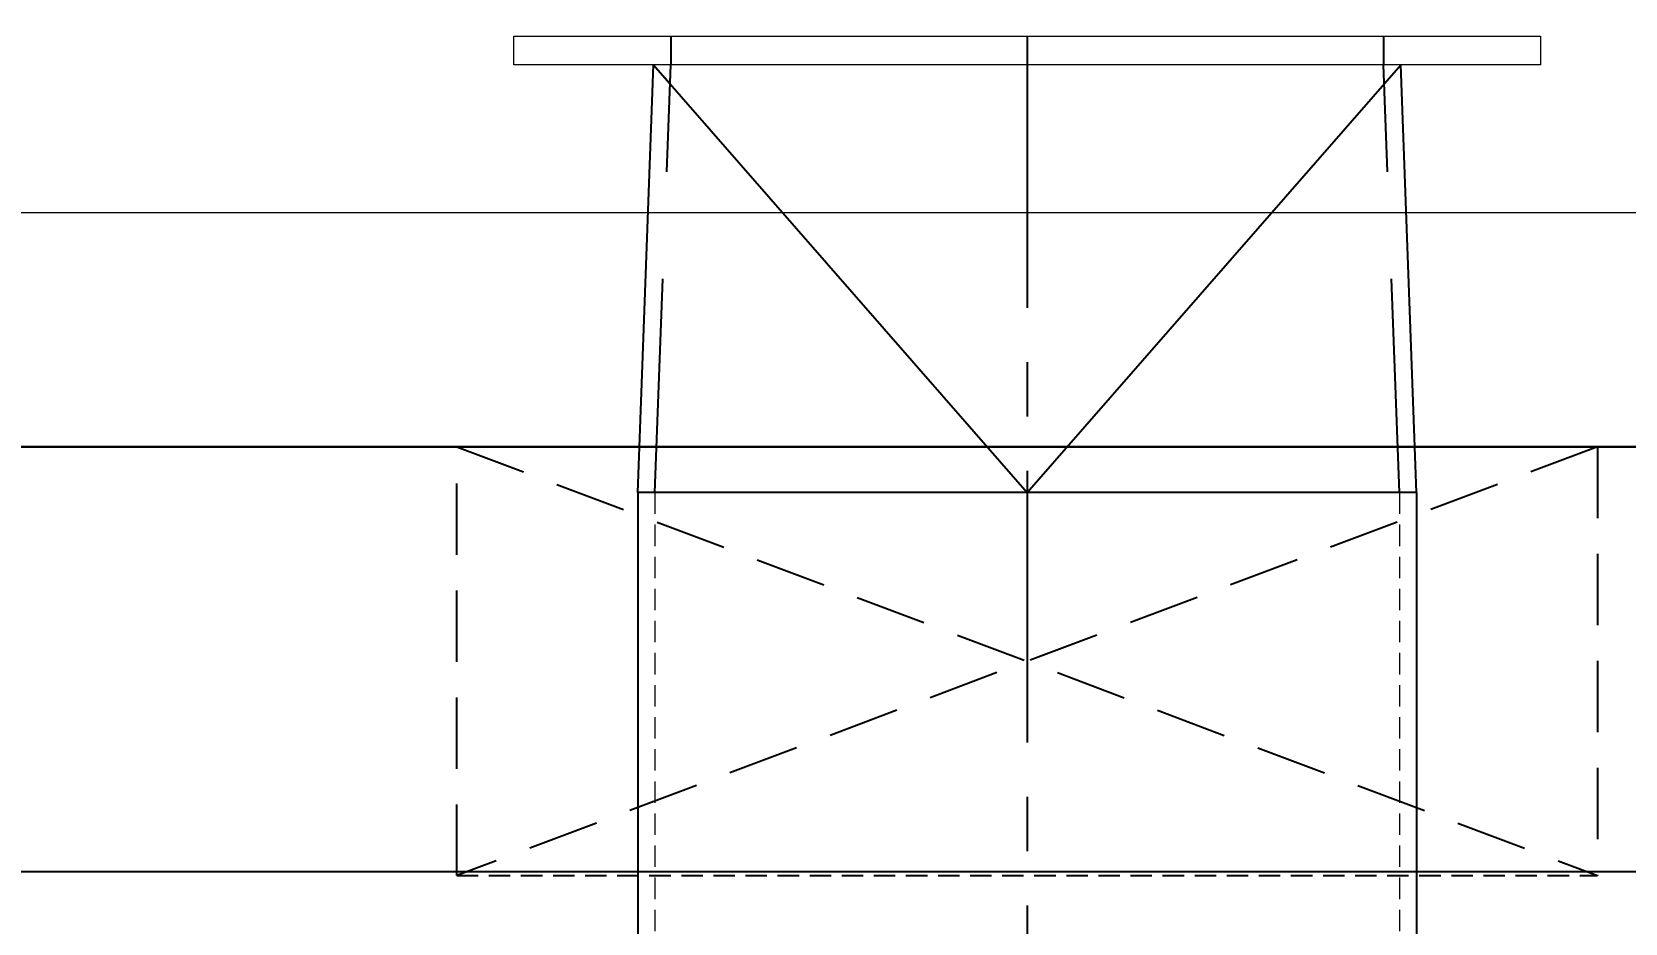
# Model space of a CAD drawing. Header units: millimetres. Extents: x -243837 to -5443, y 40 to 285140.
# Drawn here: x -109609 to -109050, y 116071 to 116384 of the extents above; entities that cross this region are included whole.
import ezdxf

# ---------------------------------------------------------------- set-up
doc = ezdxf.new("R2010")
doc.units = ezdxf.units.MM
for name, pattern in [('CENTER', [50.79999999999998, 31.75, -6.349999999999998, 6.349999999999998, -6.349999999999998]), ('HIDDEN', [0.375, 0.25, -0.125]), ('PHANTOM', [63.50000000000001, 31.75, -6.35, 6.35, -6.35, 6.35, -6.35])]:
    doc.linetypes.add(name, pattern=pattern)
doc.layers.add('object', color=4, linetype='Continuous')
doc.layers.add('object line', color=4, linetype='Continuous')
for name, color, linetype, lineweight in [('R- PHANTOM', 3, 'PHANTOM', 9), ('R-OBJECT', 2, 'Continuous', 20), ('sheet BORDER', 253, 'Continuous', 13)]:
    doc.layers.add(name, color=color, linetype=linetype, lineweight=lineweight)
doc.styles.add('KA', font='romans.shx', dxfattribs={"width": 0.7})
doc.dimstyles.new('rakesh', dxfattribs={"dimscale": 160, "dimtxt": 2.5, "dimasz": 1, "dimexe": 0.8, "dimexo": 0.8, "dimgap": 1, "dimtad": 1, "dimdec": 0, "dimzin": 0, "dimdsep": 46, "dimtxsty": 'KA', "dimblk": 'OBLIQUE', "dimcen": 1.5, "dimclrd": 1, "dimclre": 1, "dimclrt": 2, "dimadec": 0, "dimazin": 0, "dimtfac": 1, "dimtdec": 0, "dimtmove": 0, "dimatfit": 2, "dimfxl": 0, "dimtolj": 1, "dimtzin": 0, "dimlwd": -1, "dimlwe": -1, "dimarcsym": 1})
doc.dimstyles.new('rakesh$0', dxfattribs={"dimscale": 160, "dimtxt": 2.5, "dimasz": 1, "dimexe": 0.8, "dimexo": 0.8, "dimgap": 1, "dimtad": 1, "dimdec": 0, "dimzin": 0, "dimdsep": 46, "dimtxsty": 'KA', "dimblk": 'OBLIQUE', "dimcen": 1.5, "dimclrd": 1, "dimclre": 1, "dimclrt": 2, "dimadec": 0, "dimazin": 0, "dimtfac": 1, "dimtdec": 0, "dimtmove": 0, "dimatfit": 2, "dimfxl": 1, "dimtolj": 1, "dimtzin": 0, "dimlwd": -1, "dimlwe": -1, "dimarcsym": 1})

# ---------------------------------------------------------------- blocks, each defined once
blk = doc.blocks.new('_Oblique')
at = {"color": 0, "linetype": 'ByBlock', "lineweight": -2}
blk.add_line((-0.5, -0.5), (0.5, 0.5), dxfattribs=at)
blk = doc.blocks.new('*D224')
at = {"layer": 'DEFPOINTS', "color": 0, "ltscale": 10, "transparency": 16777216}
for p in [(-106760.1625339869, 129714.9167566622), (-190510.5511990689, 125814.7757435649, -169.378960447121), (-106760.1625339869, 110177.2823504886)]:
    blk.add_point(p, dxfattribs=at)
at = {"layer": 'R-OBJECT', "color": 1, "ltscale": 10, "transparency": 16777216}
for p, q in [((-190510.5511990689, 125942.7757435649), (-190510.5511990689, 129906.9167566622)), ((-106760.1625339869, 110305.2823504886), (-106760.1625339869, 129906.9167566622)), ((-190510.5511990689, 129714.9167566622), (-106760.1625339869, 129714.9167566622))]:
    blk.add_line(p, q, dxfattribs=at)
at = {"layer": 'R-OBJECT', "color": 1, "ltscale": 10, "transparency": 16777216, "xscale": 160, "yscale": 160, "zscale": 160, "rotation": 180}
blk.add_blockref('_Oblique', (-190510.5511990689, 129714.9167566622), dxfattribs=at)
at = {"layer": 'R-OBJECT', "color": 1, "ltscale": 10, "transparency": 16777216, "xscale": 160, "yscale": 160, "zscale": 160}
blk.add_blockref('_Oblique', (-106760.1625339869, 129714.9167566622), dxfattribs=at)
at = {"layer": 'R-OBJECT', "color": 2, "ltscale": 10, "transparency": 16777216, "insert": (-148635.3568665279, 130179.6786614242), "char_height": 400, "attachment_point": 5, "style": 'KA'}
blk.add_mtext('\\A1;83750 (HORIZONTAL PULLEY CRS.)', dxfattribs=at)
blk = doc.blocks.new('sdsdfsdfsdf')
at = {"layer": 'sheet BORDER', "color": 6, "lineweight": 13}
blk.add_lwpolyline([(2790.342635508627, -99.95271598175168), (0, -99.94222233630717), (0, 0), (2790.342635508627, -0.01049364544451237)], dxfattribs=at)
blk = doc.blocks.new('*D228')
at = {"layer": 'DEFPOINTS', "color": 0, "ltscale": 10, "transparency": 16777216}
for p in [(-191009.9361552035, 127989.4407413399), (-191009.9361552035, 115545.1423891635, -13.05689684377734), (-108009.9361552035, 113403.9174580134)]:
    blk.add_point(p, dxfattribs=at)
at = {"layer": 'R-OBJECT', "color": 1, "ltscale": 10, "transparency": 16777216}
for p, q in [((-191009.9361552035, 115673.1423891635), (-191009.9361552035, 128181.4407413399)), ((-108009.9361552035, 113531.9174580134), (-108009.9361552035, 128181.4407413399)), ((-108009.9361552035, 127989.4407413399), (-191009.9361552035, 127989.4407413399))]:
    blk.add_line(p, q, dxfattribs=at)
at = {"layer": 'R-OBJECT', "color": 1, "ltscale": 10, "transparency": 16777216, "xscale": 160, "yscale": 160, "zscale": 160, "rotation": 180}
blk.add_blockref('_Oblique', (-191009.9361552035, 127989.4407413399), dxfattribs=at)
at = {"layer": 'R-OBJECT', "color": 1, "ltscale": 10, "transparency": 16777216, "xscale": 160, "yscale": 160, "zscale": 160}
blk.add_blockref('_Oblique', (-108009.9361552035, 127989.4407413399), dxfattribs=at)
at = {"layer": 'R-OBJECT', "color": 2, "ltscale": 10, "transparency": 16777216, "insert": (-149509.9361552035, 128349.4407413399), "char_height": 400, "attachment_point": 5, "style": 'KA'}
blk.add_mtext('\\A1;83000', dxfattribs=at)
blk = doc.blocks.new('*D267')
at = {"layer": 'DEFPOINTS', "color": 0, "ltscale": 10, "transparency": 16777216}
for p in [(-99129.85616900561, 285140.0177930185), (-118071.5632885124, 111168.1472754011)]:
    blk.add_point(p, dxfattribs=at)
at = {"layer": 'R-OBJECT', "color": 1, "ltscale": 10, "transparency": 16777216}
blk.add_line((-117727.5565044278, 114327.7095746358), (-118071.5632885124, 111168.1472754011), dxfattribs=at)
at = {"layer": 'R-OBJECT', "color": 1, "ltscale": 10, "transparency": 16777216, "xscale": 160, "yscale": 160, "zscale": 160, "rotation": 263.7862272517605}
blk.add_blockref('_Oblique', (-118071.5632885124, 111168.1472754011), dxfattribs=at)
at = {"layer": 'R-OBJECT', "color": 2, "ltscale": 10, "transparency": 16777216, "insert": (-118199.4525323453, 113319.5303991185), "char_height": 400, "attachment_point": 5, "rotation": 83.78622725176051, "style": 'KA'}
blk.add_mtext('\\A1;R175000', dxfattribs=at)
blk = doc.blocks.new('vbf1')
at = {"color": 1, "linetype": 'CENTER', "ltscale": 3}
for p, q in [((8366481.921696102, 3695764.577833048, -6901.438312095428), (8366481.921696102, 3695754.570222677, -6901.438312094852)), ((8366606.921696101, 3695764.577833048, -6901.438312095428), (8366606.921696101, 3694595.731474645, -6901.438311941581)), ((8366731.921696102, 3695764.577833048, -6901.438312095428), (8366731.921696102, 3695754.570222677, -6901.438312094852))]:
    blk.add_line(p, q, dxfattribs=at)
at = {"ltscale": 10}
for p, q in [((8366470.421696102, 3695604.570222676, -6901.438312086202), (8366475.921696101, 3695754.570222677, -6901.438312094852)), ((8366475.921696101, 3695754.570222677, -6901.438312094852), (8366606.921696101, 3695604.570222676, -6901.438311947552)), ((8366606.921696101, 3695604.570222676, -6901.438311947552), (8366737.921696102, 3695754.570222677, -6901.438312094852)), ((8366743.421696101, 3695604.570222676, -6901.438312086202), (8366737.921696102, 3695754.570222677, -6901.438312094852)), ((8367856.921696102, 3695620.570222676, -6901.438312095428), (8365356.921696102, 3695620.570222676, -6901.438312095428)), ((8365596.921696102, 3695620.562612305, -6880.941166701982), (8367616.921696102, 3695620.562612305, -6880.941166701982)), ((8366470.421696102, 3695604.570222676, -6901.438312086202), (8366470.421696102, 3694697.820116962, -6901.438311947464)), ((8366743.421696101, 3695604.570222676, -6901.438311947552), (8366470.421696102, 3695604.570222676, -6901.438311947552)), ((8366743.421696101, 3695604.570222676, -6901.438312086202), (8366743.421696101, 3694697.820116962, -6901.438311947464))]:
    blk.add_line(p, q, dxfattribs=at)
at = {"color": 3, "linetype": 'HIDDEN', "ltscale": 300}
for p, q in [((8366476.421696102, 3695604.570222676, -6901.438312086202), (8366481.921696102, 3695754.570222677, -6901.438312094852)), ((8366737.421696102, 3695604.570222676, -6901.438312086202), (8366731.921696102, 3695754.570222677, -6901.438312094852))]:
    blk.add_line(p, q, dxfattribs=at)
at = {"color": 8, "ltscale": 10}
blk.add_line((8367414.421696102, 3695620.570222676, -6901.438312095428), (8365799.421696102, 3695620.570222676, -6901.438312095428), dxfattribs=at)
at = {"color": 3, "linetype": 'HIDDEN', "ltscale": 100}
for p, q in [((8366406.921696102, 3695470.262195428, -8621.089873251778), (8366406.921696102, 3695620.577833047, -6880.941166701984)), ((8366406.921696102, 3695620.577833047, -6880.941166701984), (8366806.921696102, 3695470.262195428, -8621.089873251778)), ((8366806.921696102, 3695620.577833047, -6880.941166701984), (8366406.921696102, 3695470.262195428, -8621.089873251778)), ((8366806.921696102, 3695620.577833047, -6880.941166701984), (8366806.921696102, 3695470.262195428, -8621.089873251778))]:
    blk.add_line(p, q, dxfattribs=at)
at = {"color": 3, "linetype": 'HIDDEN', "ltscale": 30}
for p, q in [((8366406.921696102, 3695620.577833048, -6901.438312095428), (8366806.921696102, 3695620.577833048, -6901.438312095428)), ((8366406.921696102, 3695470.262195428, -8621.089873251778), (8366806.921696102, 3695470.262195428, -8621.089873251778))]:
    blk.add_line(p, q, dxfattribs=at)
at = {"layer": 'R- PHANTOM', "color": 7, "ltscale": 0.5}
blk.add_line((8366406.921696102, 3695620.570222676, -6901.438312095428), (8366806.921696102, 3695620.570222676, -6901.438312095428), dxfattribs=at)
at = {"layer": 'R-OBJECT', "color": 3, "linetype": 'HIDDEN', "ltscale": 30}
for p, q in [((8366476.421696102, 3695604.570222676, -6901.438312086202), (8366476.421696102, 3694697.820116962, -6901.438311947464)), ((8366737.421696102, 3695604.570222676, -6901.438312086202), (8366737.421696102, 3694697.820116962, -6901.438311947464))]:
    blk.add_line(p, q, dxfattribs=at)
at = {"layer": 'R-OBJECT', "ltscale": 10, "elevation": -6901.438312095428}
blk.add_lwpolyline([(8366426.921696102, 3695764.570222676), (8366786.921696101, 3695764.570222676), (8366786.921696101, 3695754.570222677), (8366426.921696102, 3695754.570222677)], close=True, dxfattribs=at)
blk = doc.blocks.new('*D397')
at = {"layer": 'DEFPOINTS', "color": 0, "ltscale": 10, "transparency": 16777216}
for p in [(-99129.85616900556, 285140.0177930185), (-130316.9789395866, 112941.4017321076)]:
    blk.add_point(p, dxfattribs=at)
at = {"layer": 'R-OBJECT', "color": 1, "ltscale": 10, "transparency": 16777216}
blk.add_line((-129734.3329127824, 116158.4615489791), (-130316.9789395866, 112941.4017321076), dxfattribs=at)
at = {"layer": 'R-OBJECT', "color": 1, "ltscale": 10, "transparency": 16777216, "xscale": 160, "yscale": 160, "zscale": 160, "rotation": 259.7343612702829}
blk.add_blockref('_Oblique', (-130316.9789395866, 112941.4017321076), dxfattribs=at)
at = {"layer": 'R-OBJECT', "color": 2, "ltscale": 10, "transparency": 16777216, "insert": (-130276.2868428792, 115186.1462458168), "char_height": 400, "attachment_point": 5, "rotation": 79.73436127028286, "style": 'KA'}
blk.add_mtext('\\A1;R175000', dxfattribs=at)

msp = doc.modelspace()

# ---------------------------------------------------------------- linework, layer by layer
at = {"layer": 'object', "color": 6, "elevation": -1749.743104838817}
msp.add_lwpolyline([(-105710.1649276921, 116089.1460568358), (-111310.1649276921, 116089.1460568358)], dxfattribs=at)
at = {"layer": 'object line', "color": 6}
for p, q in [((-105210.1649276996, 116238.1460568358), (-111810.1649276903, 116238.1460568358)), ((-111710.1649276921, 116238.1460568358), (-105310.1649276921, 116238.1460568358))]:
    msp.add_line(p, q, dxfattribs=at)

# ---------------------------------------------------------------- block references
for name, p in [('vbf1', (-8475867.086606435, -3579382.41655547, 6880.941166240221)), ('sdsdfsdfsdf', (-111810.1647455496, 116420.1493715013, 0.1360994967553779))]:
    msp.add_blockref(name, p)

# ---------------------------------------------------------------- dimensions: what is measured, and where the dimension line sits
at = {"layer": 'R-OBJECT', "ltscale": 10}
for center, mpoint, picture, middle in [((-99129.85616900556, 285140.0177930185), (-130316.9789395866, 112941.4017321076), '*D397', (-129922.0496898396, 115121.9898789744)), ((-99129.85616900561, 285140.0177930185), (-118071.5632885124, 111168.1472754011), '*D267', (-117841.5675415662, 113280.5646016155))]:
    dim = msp.add_radius_dim(center=center, mpoint=mpoint, dimstyle='rakesh', override={"dimexe": 1.2, "dimatfit": 3, "dimfxl": 0.18}, dxfattribs=at)
    dim.commit()
    dim.dimension.update_dxf_attribs({"geometry": picture, "text_midpoint": middle, "dimtype": 164})
dim = msp.add_linear_dim(base=(-106760.1625339869, 129714.9167566622), p1=(-190510.5511990689, 125814.7757435649, -169.378960447121), p2=(-106760.1625339869, 110177.2823504886), text='<> (HORIZONTAL PULLEY CRS.)', dimstyle='rakesh', override={"dimexe": 1.2, "dimfxl": 0.18}, dxfattribs=at)
dim.commit()
dim.dimension.update_dxf_attribs({"geometry": '*D224', "text_midpoint": (-148635.3568665279, 130179.6786614242)})
dim = msp.add_linear_dim(base=(-191009.9361552035, 127989.4407413399), p1=(-108009.9361552035, 113403.9174580134), p2=(-191009.9361552035, 115545.1423891635, -13.05689684377734), dimstyle='rakesh$0', override={"dimexe": 1.2, "dimfxl": 0.18}, dxfattribs=at)
dim.commit()
dim.dimension.update_dxf_attribs({"geometry": '*D228', "text_midpoint": (-149509.9361552035, 128349.4407413399)})

doc.saveas('drawing.dxf')
